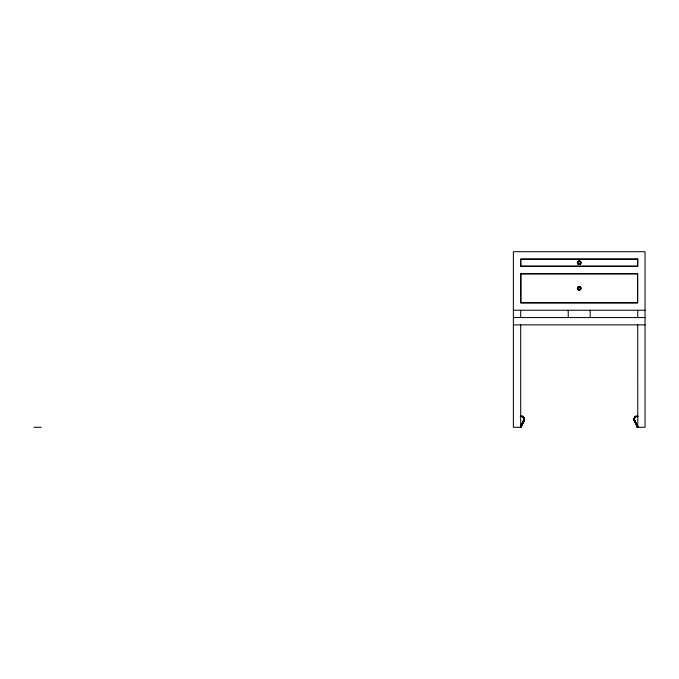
<?xml version="1.0" encoding="UTF-8"?>
<svg xmlns="http://www.w3.org/2000/svg" width="679" height="679" viewBox="0 0 679 679"><rect width="100%" height="100%" fill="white"/><g stroke="black" fill="none" stroke-linecap="round" stroke-linejoin="round"><path stroke-width="1.02" d="M636.741 424.545L637.318 427.286L645.05 427.286L645.05 251.714L513.375 251.714L513.375 427.286L521.141 427.286L521.26 424.545M520.801 427.286L523.458 421.795A3.531 3.522 -90 0 0 524.349 419.894L524.341 419.537M520.691 324.868L520.691 427.286L523.458 421.795A3.531 3.412 -90 0 0 524.315 419.894L524.256 418.833A3.531 3.2 -90 0 0 522.541 416.312A3.531 3.522 -90 0 1 524.332 418.833L524.375 419.537L523.806 419.537M634.509 418.833L634.492 419.894M634.228 419.249L634.262 418.833A3.531 3.2 -90 0 1 635.884 416.312A3.531 2.894 -90 0 0 634.78 417.823M637.615 427.286L634.967 421.795A3.531 3.412 -90 0 1 634.101 419.894L634.118 418.833A3.531 3.412 -90 0 1 635.85 416.312L638.192 416.312M634.076 419.537L634.084 418.833A3.531 3.531 0 0 1 635.909 416.312A3.531 3.522 -90 0 0 634.169 418.833L634.127 419.249M521.141 424.29L521.141 427.286L521.48 424.545M637.08 416.6L637.123 416.312A3.531 2.029 -90 0 0 636.8 416.6M521.099 427.286L521.684 424.545M522.635 421.795L521.065 427.286L522.949 421.795L523.458 421.795A3.531 3.531 0 0 0 524.324 419.894M521.336 424.545L520.36 427.286L521.548 424.545M520.496 427.286L522.983 421.795M524.29 419.249L524.18 419.894A3.531 3.2 -90 0 1 523.365 421.795L520.878 427.286L523.195 421.795A3.531 2.894 -90 0 0 523.925 419.894L523.916 418.833A3.531 2.894 -90 0 0 523.815 418.315M523.382 421.795L520.649 427.286L523.22 421.795A3.531 3.412 -90 0 0 524.078 419.894L524.069 418.833A3.531 3.412 -90 0 0 523.942 418.315M520.691 427.286L523.433 421.795M513.375 310.235L645.05 310.235M513.375 317.551L645.05 317.551M513.375 324.868L645.05 324.868M520.233 416.312L522.575 416.312A3.531 3.412 -90 0 1 524.307 418.833A3.531 3.531 0 0 0 522.516 416.312M523.806 419.249L524.375 419.249M634.05 419.249L634.61 419.249M634.05 419.537L634.61 419.537M637.853 427.286L634.958 421.795A3.531 3.531 0 0 1 634.101 419.894L634.067 419.367M33.95 427.286L41.266 427.286M635.442 421.795L637.929 427.286M636.877 424.545L637.997 427.286M634.585 420.42A3.531 2.894 -90 0 0 635.221 421.795L637.471 427.286L635.052 421.795A3.531 3.522 -90 0 1 634.152 419.894M635.468 421.795L637.411 427.286L636.308 423.628M521.345 416.6L521.302 416.312A3.531 2.029 -90 0 1 521.616 416.6M636.936 424.545L637.292 427.286L637.157 424.545M634.228 419.537L634.245 419.894A3.531 3.2 -90 0 0 635.052 421.795L637.776 427.286L637.734 324.868M637.734 310.235L637.734 317.551M590.187 310.235L590.187 317.551M568.238 310.235L568.238 317.551M520.691 310.235L520.691 317.551M635.629 417.364A3.531 2.029 -90 0 1 635.824 416.957A3.531 2.894 -90 0 0 635.527 417.364M636.053 416.6A3.531 2.029 -90 0 1 636.308 416.312M635.204 421.795A3.531 3.412 -90 0 1 634.339 419.894L634.356 418.833A3.531 3.412 -90 0 1 634.475 418.315M634.678 417.823A3.531 3.412 -90 0 1 636.087 416.312A3.531 2.495 -90 0 0 635.086 417.823M636.359 416.6A3.531 1.494 -90 0 1 636.546 416.312M637.191 416.6A3.531 1.494 -90 0 1 637.377 416.312M636.707 416.6A3.531 0.917 -90 0 1 636.817 416.312A3.531 2.495 -90 0 0 636.452 416.6M637.589 416.6A3.531 0.917 -90 0 1 637.7 416.312M635.145 421.379A3.531 3.2 -90 0 1 634.738 420.42M634.95 417.823A3.531 3.2 -90 0 1 636.274 416.312M635.264 420.912A3.531 2.894 -90 0 1 635.111 420.42M636.13 416.6A3.531 2.894 -90 0 1 636.495 416.312M635.238 421.379A3.531 2.495 -90 0 1 634.916 420.42M522.287 416.6A3.531 2.894 -90 0 0 521.922 416.312A3.531 1.494 -90 0 1 522.066 416.6M522.898 417.364A3.531 2.894 -90 0 0 522.618 416.957A3.531 2.029 -90 0 1 522.788 417.364M523.314 420.42A3.531 2.894 -90 0 1 523.153 420.912M522.448 416.312A3.531 2.894 -90 0 1 523.645 417.823M520.717 416.312A3.531 0.917 -90 0 1 520.835 416.6M521.599 416.312A3.531 0.917 -90 0 1 521.718 416.6M522.151 416.312A3.531 3.2 -90 0 1 523.475 417.823M523.687 420.42A3.531 3.2 -90 0 1 523.28 421.379M523.747 417.823A3.531 3.412 -90 0 0 522.338 416.312A3.531 2.495 -90 0 1 523.339 417.823M521.048 416.312A3.531 1.494 90 0 1 521.234 416.6M522.109 416.312A3.531 2.029 -90 0 1 522.363 416.6M521.659 416.312A3.531 2.495 -90 0 1 521.973 416.6M523.501 420.42A3.531 2.495 -90 0 1 523.186 421.379M637.734 259.03L520.691 259.03L520.691 266.346L637.734 266.346L637.734 259.03M637.623 259.259L520.801 259.259L520.801 266.117L637.623 266.117L637.623 259.259M637.734 273.662L520.691 273.662L520.691 302.919L637.734 302.919L637.734 273.662M637.505 273.892L520.912 273.892L520.912 302.698L637.505 302.698L637.505 273.892M637.734 427.286L634.992 421.795L637.691 427.286M578.661 289.246A1.095 1.095 0 0 0 580.307 288.295A1.095 1.095 0 0 0 578.661 287.344A1.095 1.095 0 0 0 578.661 289.246M578.296 289.874A1.825 1.825 0 0 0 581.037 288.295A1.825 1.825 0 0 0 578.296 286.708A1.825 1.825 0 0 0 578.296 289.874M578.253 289.738A1.74 1.74 0 0 0 580.944 288.397A1.74 1.74 0 0 0 578.44 286.733A1.74 1.74 0 0 0 578.253 289.738M578.661 263.639A1.095 1.095 0 0 0 580.307 262.688A1.095 1.095 0 0 0 578.661 261.738A1.095 1.095 0 0 0 578.661 263.639M578.296 264.275A1.825 1.825 0 0 0 581.037 262.688A1.825 1.825 0 0 0 578.296 261.101A1.825 1.825 0 0 0 578.296 264.275M578.253 264.139A1.74 1.74 0 0 0 580.944 262.798A1.74 1.74 0 0 0 578.44 261.135A1.74 1.74 0 0 0 578.253 264.139"/></g></svg>
